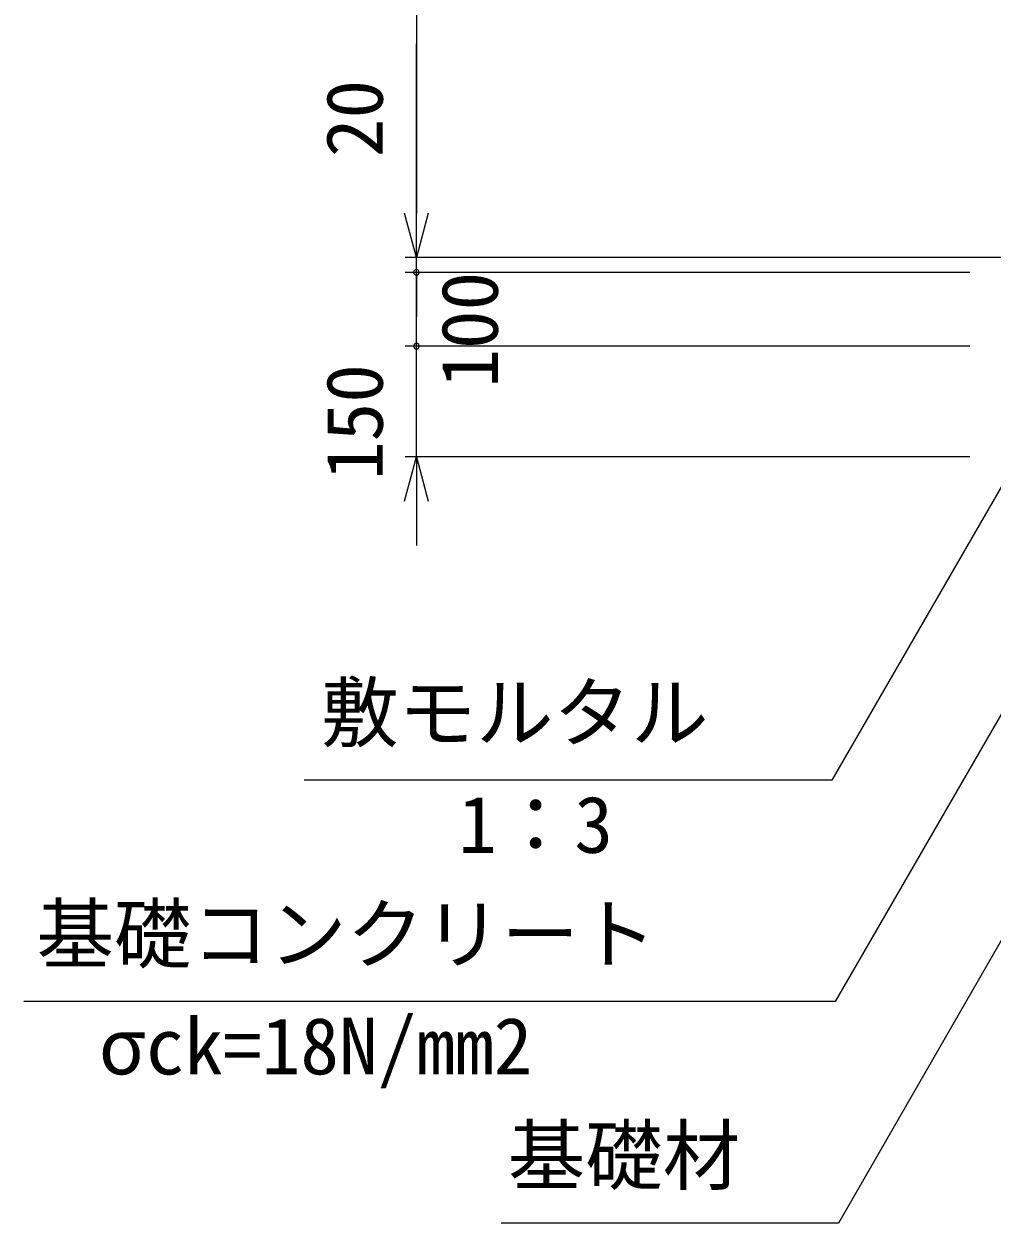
# Model space of a CAD drawing. Units: millimetres, scale not verified, with parts at other scales. Extents: x 0 to 252300, y 59400 to 118800.
# Drawn here: x 143052 to 147424, y 87871 to 93285 of the extents above; entities that cross this region are included whole.
import ezdxf
from ezdxf.enums import TextEntityAlignment as Align

# ---------------------------------------------------------------- set-up
doc = ezdxf.new("R2010")
doc.units = ezdxf.units.MM
doc.header["$LTSCALE"] = 300
for name, color, linetype, lineweight in [('0_2', 1, 'Continuous', 18), ('D-STR-DIM', 7, 'Continuous', 18), ('D-STR-HTXT', 7, 'Continuous', 18)]:
    doc.layers.add(name, color=color, linetype=linetype, lineweight=lineweight)
doc.styles.add('ＭＳ ゴシック', font='')
doc.styles.get('ＭＳ ゴシック').set_extended_font_data('MS Gothic')

msp = doc.modelspace()

# ---------------------------------------------------------------- linework, layer by layer
at = {"layer": '0_2'}
for p, q in [((144824.3, 92230.5), (144770.7, 92430.5)), ((144824.3, 92230.5), (144770.7, 92430.5)), ((144877.9, 92430.5), (144824.3, 92230.5)), ((144824.3, 92230.5), (144824.3, 92430.5)), ((144877.9, 92430.5), (144824.3, 92230.5)), ((144824.3, 92230.5), (144824.3, 92430.5)), ((144770.7, 91130.5), (144824.3, 91330.5)), ((144824.3, 91330.5), (144877.9, 91130.5)), ((144824.3, 91330.5), (144824.3, 91130.5))]:
    msp.add_line(p, q, dxfattribs=at)
for centre, start, end in [((144824.3, 92163.8), 90, 270), ((144824.3, 92163.8), 90, 270), ((144824.3, 92163.8), 270, 90), ((144824.3, 92163.8), 270, 90), ((144824.3, 91830.5), 90, 270), ((144824.3, 91830.5), 90, 270), ((144824.3, 91830.5), 270, 90), ((144824.3, 91830.5), 270, 90)]:
    msp.add_arc(centre, 12.5, start, end, dxfattribs=at)
at = {"layer": 'D-STR-DIM'}
for p, q in [((144824.3, 100697.1), (144824.3, 92430.5)), ((144824.3, 92430.5), (144824.3, 93196.2)), ((147657.6, 92230.5), (144774.3, 92230.5)), ((147657.6, 92230.5), (144774.3, 92230.5)), ((144824.3, 92163.8), (144824.3, 92230.5)), ((147324.3, 92163.8), (144774.3, 92163.8)), ((147324.3, 92163.8), (144774.3, 92163.8)), ((144824.3, 91830.5), (144824.3, 92163.8)), ((144824.3, 92163.8), (144824.3, 91963.8)), ((144824.3, 91830.5), (144824.3, 92030.5)), ((147324.3, 91830.5), (144774.3, 91830.5)), ((147324.3, 91830.5), (144774.3, 91830.5)), ((144824.3, 91330.5), (144824.3, 91830.5)), ((147324.3, 91330.5), (144774.3, 91330.5)), ((144824.3, 91130.5), (144824.3, 90930.5))]:
    msp.add_line(p, q, dxfattribs=at)
at = {"layer": 'D-STR-HTXT'}
for p, q in [((147955.8, 92044), (146701.2, 89870.8)), ((148447.9, 91869.8), (146715.9, 88870.8)), ((148743.9, 91368.1), (146730.7, 87870.8)), ((146701.2, 89870.8), (144317, 89870.8)), ((146715.9, 88870.8), (143051.9, 88870.8)), ((146730.7, 87870.8), (145207.9, 87870.8))]:
    msp.add_line(p, q, dxfattribs=at)

# ---------------------------------------------------------------- texts
at = {"layer": 'D-STR-DIM', "color": 1, "style": 'ＭＳ ゴシック'}
for s, p in [('20', (144749.3, 92684.1)), ('100', (145269.4, 91642.7)), ('150', (144749.3, 91226))]:
    msp.add_text(s, height=256.6, rotation=90, dxfattribs=at).set_placement(p, align=Align.BOTTOM_LEFT)
at = {"layer": 'D-STR-HTXT', "color": 1, "style": 'ＭＳ ゴシック'}
for s, p in [('敷モルタル', (144393.8, 89970.8)), ('1：3', (145013.2, 89465.1)), ('基礎コンクリート', (143108.8, 88970.8)), ('σck=18N/mm2', (143389.5, 88465.1)), ('基礎材', (145237.3, 87970.8))]:
    msp.add_text(s, height=256.6, dxfattribs=at).set_placement(p, align=Align.BOTTOM_LEFT)

doc.saveas('drawing.dxf')
